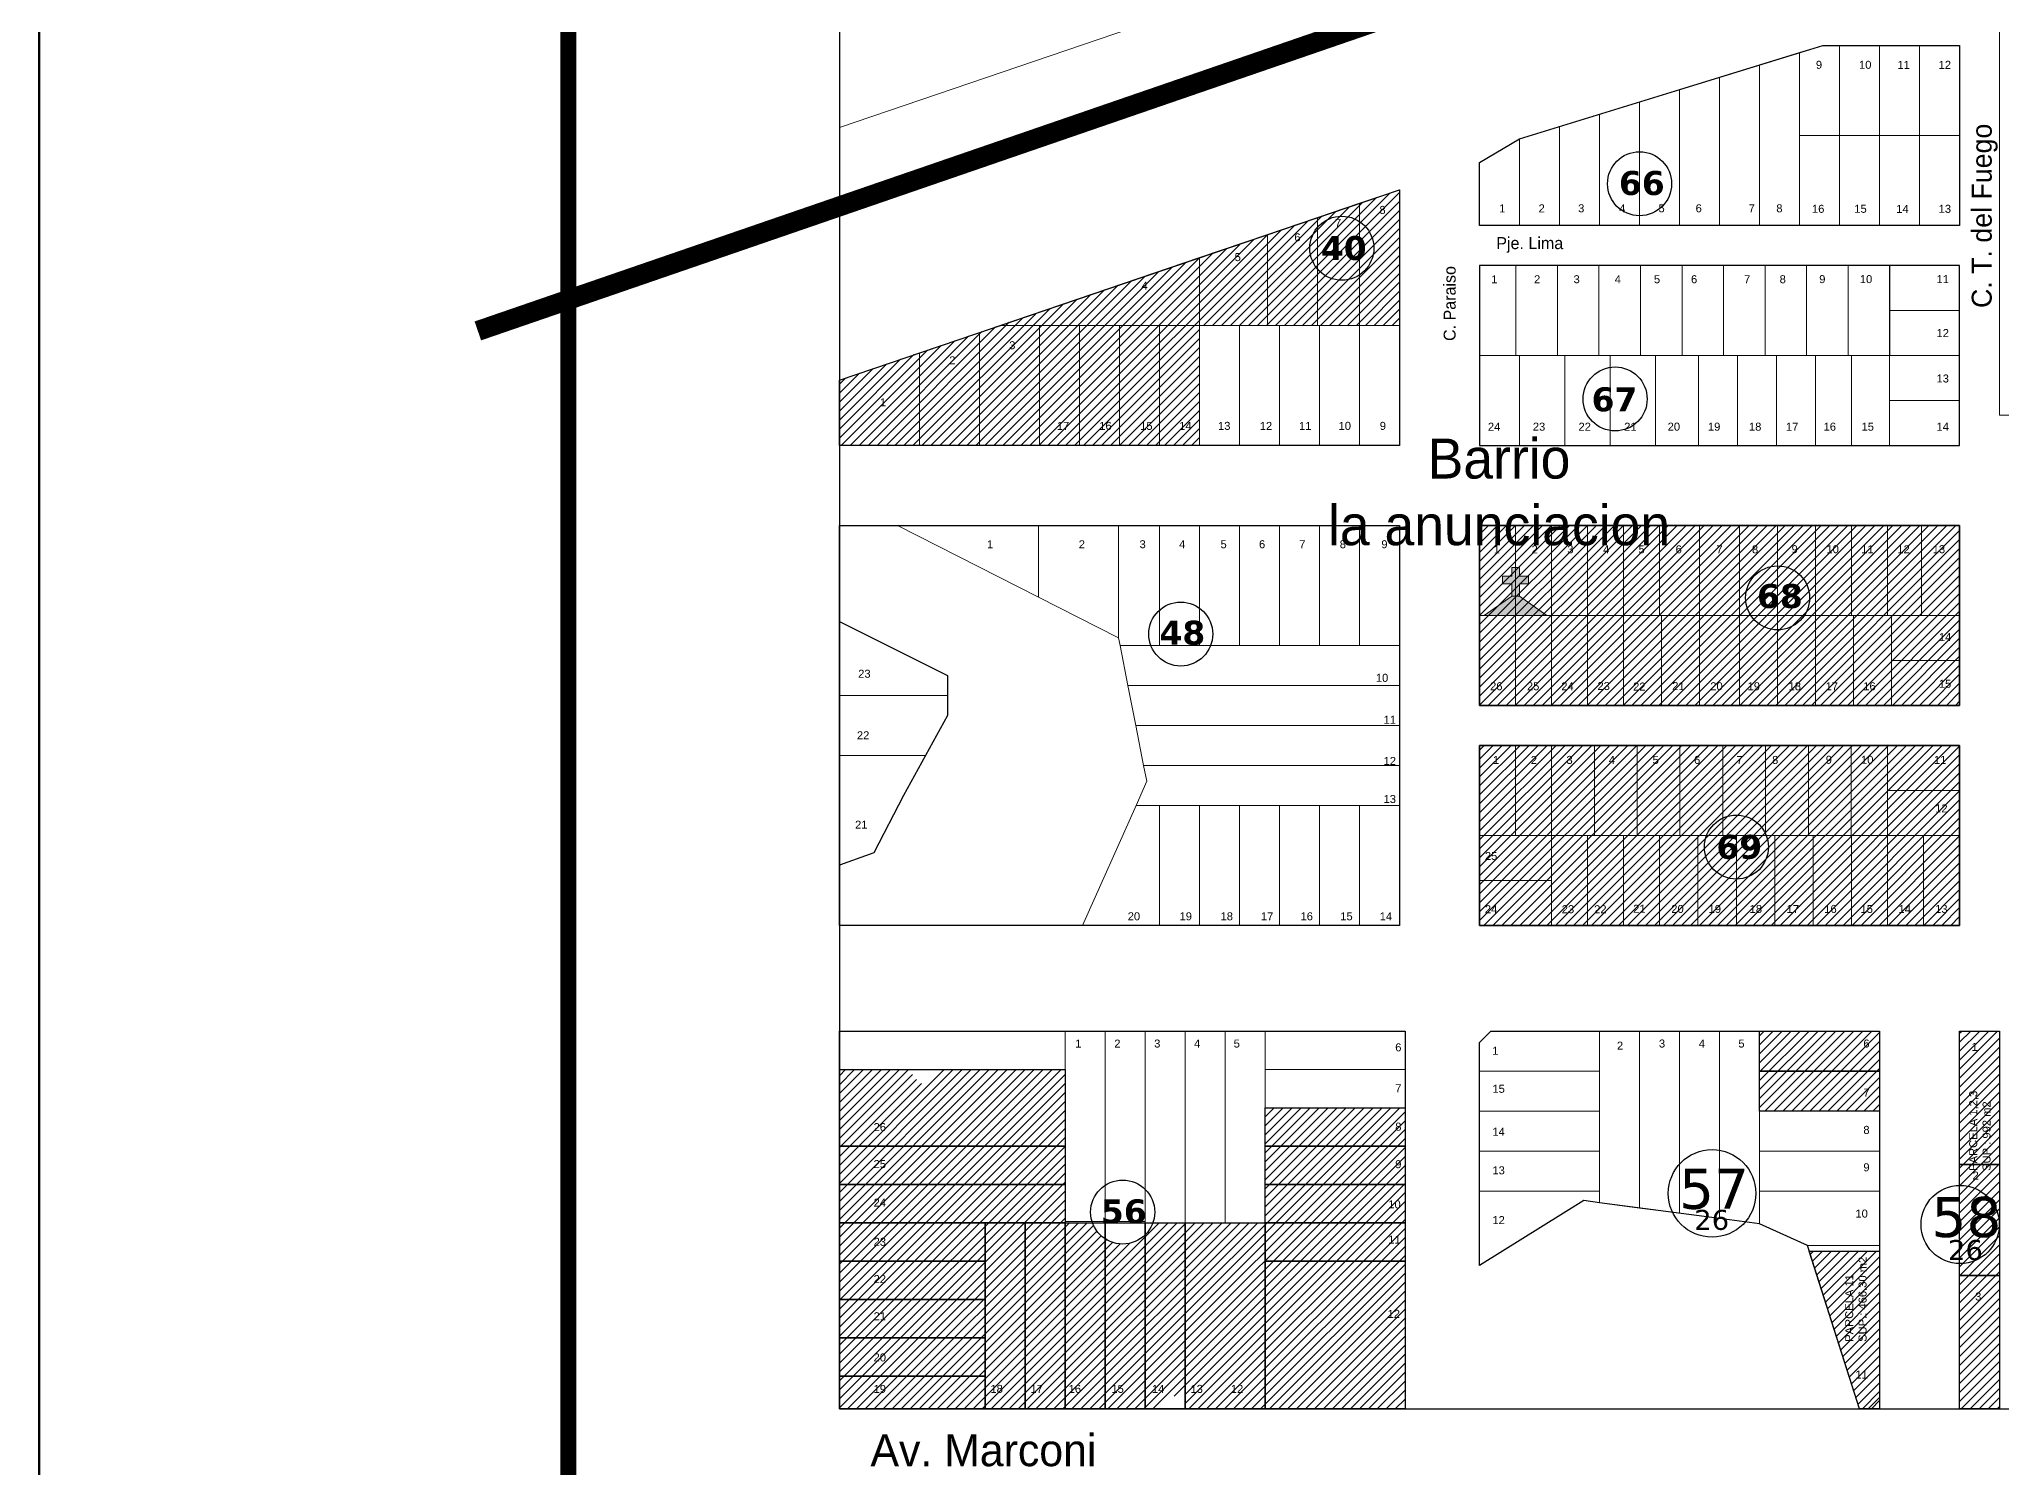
# Model space of a CAD drawing. Header units: millimetres. Extents: x 0 to 6558, y 60 to 10727.
# Drawn here: x 0 to 490.5, y 6400.4 to 6757.6 of the extents above; entities that cross this region are included whole.
import ezdxf

# ---------------------------------------------------------------- set-up
doc = ezdxf.new("R2010")
doc.units = ezdxf.units.MM
doc.linetypes.add('ACAD_ISO03W100', pattern=[30, 12, -18])
doc.linetypes.add('ACAD_ISO04W100', pattern=[30, 24, -3, 0, -3])
for name, color, linetype, lineweight in [('0 FERROCARRIL', 5, 'Continuous', 18), ('0 NOMBRE DE BARRIOS', 251, 'Continuous', 35), ('0 N° DE PARCELA', 255, 'Continuous', 25), ('0 SIG - PARCELAS', 252, 'Continuous', 18), ('EQUIPAMIENTOS', 10, 'Continuous', 18), ('RECUADRO', 7, 'Continuous', 18)]:
    doc.layers.add(name, color=color, linetype=linetype, lineweight=lineweight)
for name, color, linetype in [('0 LIMITES', 7, 'Continuous'), ('0 NOMBRE DE CALLES', 255, 'Continuous'), ('0 N° DE MANZANA', 255, 'Continuous'), ('0 SIG - CHACRAS', 253, 'Continuous'), ('0 SIG - MANZANAS', 253, 'Continuous'), ('TERRENO MUNICIPAL', 10, 'Continuous')]:
    doc.layers.add(name, color=color, linetype=linetype)
doc.styles.get("Standard").update_dxf_attribs({"font": 'arial.ttf'})
doc.styles.add('STYLE1', font='arial.ttf')
pattern_1 = [(45, (-322.4474, 5693.1154), (-1.122532, 1.122532), [])]

# ---------------------------------------------------------------- blocks, each defined once
blk = doc.blocks.new('IGLESIA')
at = {"linetype": 'Continuous'}
for points in [[(-4.8, 49.2), (-16.3, 49.2), (-16.3, 39.6), (-4.8, 39.6), (-4.8, 24), (4.8, 24), (4.8, 39.6), (16.3, 39.6), (16.3, 49.2), (4.8, 49.2), (4.8, 60), (-4.8, 60)], [(4.8, 24), (-4.8, 24), (-39, 0), (39, 0)]]:
    blk.add_hatch(color=256, dxfattribs=at).paths.add_polyline_path(points)
for p, q in [((-16.3, 49.2), (-16.3, 39.6)), ((-4.8, 49.2), (-16.3, 49.2)), ((-4.8, 60), (-4.8, 49.2)), ((-4.8, 60), (4.8, 60)), ((4.8, 60), (4.8, 49.2)), ((4.8, 49.2), (16.3, 49.2)), ((16.3, 49.2), (16.3, 39.6)), ((-4.8, 39.6), (-16.3, 39.6)), ((-4.8, 39.6), (-4.8, 24)), ((4.8, 39.6), (16.3, 39.6)), ((4.8, 39.6), (4.8, 24)), ((-4.8, 24), (-39, 0)), ((-39, 0), (39, 0)), ((-4.8, 24), (4.8, 24)), ((4.8, 24), (39, 0))]:
    blk.add_line(p, q, dxfattribs=at)

msp = doc.modelspace()

# ---------------------------------------------------------------- hatches: boundary and pattern name
at = {"layer": 'TERRENO MUNICIPAL'}
h = msp.add_hatch(dxfattribs=at)
h.set_pattern_fill('ANSI31', color=256, scale=0.5)
h.set_pattern_definition(pattern_1)
h.paths.add_polyline_path([(289.979, 6686.01), (339.979, 6686.01), (339.979, 6719.953), (199.979, 6672.37), (199.979, 6656.01), (289.979, 6656.01)])
h = msp.add_hatch(dxfattribs=at)
h.set_pattern_fill('ANSI31', color=256, scale=0.5)
h.set_pattern_definition(pattern_1)
h.paths.add_polyline_path([(359.979, 6636.01), (479.979, 6636.01), (479.979, 6591.01), (359.979, 6591.01)])
h.paths.add_polyline_path([(359.979, 6581.01), (479.979, 6581.01), (479.979, 6536.01), (359.979, 6536.01)])
h = msp.add_hatch(dxfattribs=at)
h.set_pattern_fill('ANSI31', color=256, scale=0.5)
h.set_pattern_definition(pattern_1)
h.paths.add_polyline_path([(429.979, 6499.536), (459.979, 6499.536), (459.979, 6489.536), (429.979, 6489.536)])
h.paths.add_polyline_path([(429.979, 6509.536), (459.979, 6509.536), (459.979, 6499.536), (429.979, 6499.536)])
h = msp.add_hatch(dxfattribs=at)
h.set_pattern_fill('ANSI31', color=256, scale=0.5)
h.set_pattern_definition(pattern_1)
h.paths.add_polyline_path([(479.979, 6509.536), (489.979, 6509.536), (489.979, 6476.206), (479.979, 6476.206)])
h.paths.add_polyline_path([(479.979, 6476.206), (489.979, 6476.206), (489.979, 6448.435), (479.979, 6448.435)])
h.paths.add_polyline_path([(479.979, 6448.435), (489.979, 6448.435), (489.979, 6415.105), (479.979, 6415.105)])
h = msp.add_hatch(dxfattribs=at)
h.set_pattern_fill('ANSI31', color=256, scale=0.5)
h.set_pattern_definition(pattern_1)
edge = h.paths.add_edge_path()
edge.add_line((256.393, 6499.951), (225.485, 6499.951))
edge.add_spline(control_points=[(225.485, 6499.951), (224.132, 6497.813), (221.01, 6494.663), (218.6, 6498.167), (217.357, 6499.951)], knot_values=[50.544564, 50.544564, 50.544564, 50.544564, 56.7804218, 62.4402728, 62.4402728, 62.4402728, 62.4402728], degree=3, periodic=0)
edge.add_line((217.357, 6499.951), (199.979, 6499.951))
edge.add_line((199.979, 6499.951), (199.979, 6480.782))
edge.add_line((199.979, 6480.782), (256.393, 6480.782))
edge.add_line((256.393, 6480.782), (256.393, 6499.951))
h.paths.add_polyline_path([(256.393, 6480.782), (199.979, 6480.782), (199.979, 6471.198), (256.393, 6471.198)])
h.paths.add_polyline_path([(256.393, 6471.198), (199.979, 6471.198), (199.979, 6461.613), (256.393, 6461.613)])
h.paths.add_polyline_path([(236.393, 6461.613), (199.979, 6461.613), (199.979, 6452.029), (236.393, 6452.029)])
h.paths.add_polyline_path([(236.393, 6452.029), (199.979, 6452.029), (199.979, 6442.444), (236.393, 6442.444)])
h.paths.add_polyline_path([(236.393, 6442.444), (199.979, 6442.444), (199.979, 6432.86), (236.393, 6432.86)])
h.paths.add_polyline_path([(236.393, 6432.86), (199.979, 6432.86), (199.979, 6423.275), (236.393, 6423.275)])
h.paths.add_polyline_path([(236.393, 6423.275), (199.979, 6423.275), (199.979, 6415.105), (236.393, 6415.105)])
h.paths.add_polyline_path([(246.393, 6461.613), (236.393, 6461.613), (236.393, 6452.029), (236.393, 6442.444), (236.393, 6432.86), (236.393, 6423.275), (236.393, 6415.105), (246.393, 6415.105)])
h.paths.add_polyline_path([(256.393, 6461.613), (246.393, 6461.613), (246.393, 6415.105), (256.393, 6415.105)])
h.paths.add_polyline_path([(266.393, 6457.631, -0.1625376), (263.259, 6461.613), (256.393, 6461.613), (256.393, 6415.105), (266.393, 6415.105)])
h.paths.add_polyline_path([(276.393, 6458.607, -0.3531399), (266.393, 6457.631), (266.393, 6415.105), (276.393, 6415.105)])
h.paths.add_polyline_path([(286.393, 6461.613), (278.318, 6461.613, -0.1129784), (276.393, 6458.607), (276.393, 6415.105), (278.98, 6415.105), (286.393, 6420.047)])
h.paths.add_polyline_path([(296.393, 6461.613), (286.393, 6461.613), (286.393, 6420.047), (288.882, 6421.706), (296.393, 6425.139)])
h.paths.add_polyline_path([(306.393, 6461.613), (296.393, 6461.613), (296.393, 6425.139), (306.393, 6429.71)])
h.paths.add_polyline_path([(306.393, 6429.71), (296.393, 6425.139), (296.393, 6415.105), (306.393, 6415.105)])
h.paths.add_polyline_path([(296.393, 6425.139), (288.882, 6421.706), (286.393, 6420.047), (286.393, 6415.105), (296.393, 6415.105)])
h.paths.add_polyline_path([(341.393, 6442.18), (315.84, 6434.029), (306.393, 6429.71), (306.393, 6415.105), (341.393, 6415.105)])
h.paths.add_polyline_path([(341.393, 6442.18), (341.393, 6452.029), (306.393, 6452.029), (306.393, 6429.71), (315.84, 6434.029)])
h.paths.add_polyline_path([(341.393, 6461.613), (306.393, 6461.613), (306.393, 6452.029), (341.393, 6452.029)])
h.paths.add_polyline_path([(341.393, 6471.198), (306.393, 6471.198), (306.393, 6461.613), (341.393, 6461.613)])
h.paths.add_polyline_path([(341.393, 6480.782), (306.393, 6480.782), (306.393, 6471.198), (341.393, 6471.198)])
h.paths.add_polyline_path([(341.393, 6490.367), (306.393, 6490.367), (306.393, 6480.782), (341.393, 6480.782)])
h.paths.add_polyline_path([(208.071, 6483.081), (212.179, 6483.081), (212.179, 6487.202), (208.071, 6487.202)], flags=24)
h.paths.add_polyline_path([(208.071, 6473.842), (212.179, 6473.842), (212.179, 6477.964), (208.071, 6477.964)], flags=24)
h.paths.add_polyline_path([(208.071, 6464.192), (212.179, 6464.192), (212.179, 6468.313), (208.071, 6468.313)], flags=24)
h.paths.add_polyline_path([(208.071, 6454.406), (212.179, 6454.406), (212.179, 6458.528), (208.071, 6458.528)], flags=24)
h.paths.add_polyline_path([(208.071, 6445.087), (212.179, 6445.087), (212.179, 6449.208), (208.071, 6449.208)], flags=24)
h.paths.add_polyline_path([(208.071, 6435.785), (212.179, 6435.785), (212.179, 6439.906), (208.071, 6439.906)], flags=24)
h.paths.add_polyline_path([(208.071, 6425.487), (212.179, 6425.487), (212.179, 6429.608), (208.071, 6429.608)], flags=24)
h.paths.add_polyline_path([(207.849, 6417.625), (211.957, 6417.625), (211.957, 6421.747), (207.849, 6421.747)], flags=24)
h.paths.add_polyline_path([(237.048, 6417.625), (241.156, 6417.625), (241.156, 6421.747), (237.048, 6421.747)], flags=24)
h.paths.add_polyline_path([(247.043, 6417.608), (251.15, 6417.608), (251.15, 6421.73), (247.043, 6421.73)], flags=24)
h.paths.add_polyline_path([(256.599, 6417.625), (260.707, 6417.625), (260.707, 6421.747), (256.599, 6421.747)], flags=24)
h.paths.add_polyline_path([(267.296, 6417.625), (271.403, 6417.625), (271.403, 6421.747), (267.296, 6421.747)], flags=24)
h.paths.add_polyline_path([(277.414, 6417.608), (281.522, 6417.608), (281.522, 6421.73), (277.414, 6421.73)], flags=24)
h.paths.add_polyline_path([(297.141, 6417.608), (301.249, 6417.608), (301.249, 6421.73), (297.141, 6421.73)], flags=24)
h.paths.add_polyline_path([(287.058, 6417.626), (291.166, 6417.626), (291.166, 6421.748), (287.058, 6421.748)], flags=24)
h.paths.add_polyline_path([(336.316, 6436.389), (340.424, 6436.389), (340.424, 6440.51), (336.316, 6440.51)], flags=24)
h.paths.add_polyline_path([(336.487, 6454.969), (340.594, 6454.969), (340.594, 6459.09), (336.487, 6459.09)], flags=24)
h.paths.add_polyline_path([(336.487, 6463.764), (340.594, 6463.764), (340.594, 6467.885), (336.487, 6467.885)], flags=24)
h.paths.add_polyline_path([(338.417, 6473.81), (340.971, 6473.81), (340.971, 6477.931), (338.417, 6477.931)], flags=24)
h.paths.add_polyline_path([(338.42, 6483.189), (340.974, 6483.189), (340.974, 6487.311), (338.42, 6487.311)], flags=24)
h = msp.add_hatch(dxfattribs=at)
h.set_pattern_fill('ANSI31', color=256, scale=0.5)
h.set_pattern_definition(pattern_1)
h.paths.add_polyline_path([(442.38, 6454.536), (459.979, 6454.536), (459.979, 6415.105), (454.989, 6415.105)])

# ---------------------------------------------------------------- linework, layer by layer
at = {"layer": '0 FERROCARRIL', "color": 253, "linetype": 'ACAD_ISO04W100', "const_width": 5}
msp.add_lwpolyline([(109.624, 6684.639), (525.882, 6828.094), (942.14, 6971.549), (1174.005, 7049.313), (1449.871, 7141.835), (1869.827, 7294.051), (2014.038, 7345.499, -0.0608028), (2199.979, 7371.655), (2736.887, 7371.655, 0.0947228), (2818.9, 7395.432), (2901.999, 7425.105), (3179.979, 7514.739), (3199.979, 7521.095), (4019.364, 7784.447, -0.1059511), (4109.937, 7793.522), (4204, 7793.522)], format="xyb", dxfattribs=at)
at = {"layer": '0 LIMITES', "color": 3, "linetype": 'ACAD_ISO03W100'}
msp.add_lwpolyline([(132.405, 4726.868, 4, 4, 0), (131.877, 10456.029, 4, 4, 0)], format="xyseb", dxfattribs=at)
at = {"layer": '0 N° DE MANZANA'}
for centre, radius in [((399.979, 6721.437), 8), ((325.566, 6705.323), 8), ((393.874, 6667.627), 8), ((434.479, 6617.899), 8), ((285.303, 6608.85), 8), ((424.179, 6555.586), 8), ((418.101, 6468.99), 10.951), ((270.788, 6464.316), 8), ((480.104, 6461.204), 9.774)]:
    msp.add_circle(centre, radius, dxfattribs=at)
at = {"layer": '0 SIG - CHACRAS'}
msp.add_lwpolyline([(199.979, 6415.105), (1179.979, 6415.105), (1179.979, 7395.105), (199.979, 7395.105)], close=True, dxfattribs=at)
at = {"layer": '0 SIG - MANZANAS'}
for points in [[(369.979, 6732.66), (445.769, 6756.01), (479.979, 6756.01), (479.979, 6711.01), (359.979, 6711.01), (359.979, 6726.75), (369.979, 6732.66)], [(199.979, 6656.01), (199.979, 6672.37), (339.979, 6719.953), (339.979, 6656.01), (199.979, 6656.01)], [(199.979, 6612.01), (226.979, 6598.51), (226.979, 6588.51), (221.479, 6578.51), (215.98, 6568.513), (208.609, 6554.109), (199.979, 6551.07), (199.979, 6612.01)], [(362.809, 6509.536), (459.979, 6509.536), (459.979, 6417.935), (457.149, 6415.105), (454.989, 6415.105), (441.929, 6455.946), (429.979, 6461.356), (419.979, 6462.683), (389.979, 6466.663), (386.059, 6467.183), (359.98, 6450.946), (359.979, 6506.706), (362.809, 6509.536)]]:
    msp.add_lwpolyline(points, dxfattribs=at)
for points in [[(479.979, 6701.01), (359.979, 6701.01), (359.979, 6656.01), (479.979, 6656.01)], [(199.979, 6636.01), (339.979, 6636.01), (339.979, 6536.01), (199.979, 6536.01)], [(479.979, 6636.01), (359.979, 6636.01), (359.979, 6591.01), (479.979, 6591.01)], [(479.979, 6581.01), (359.979, 6581.01), (359.979, 6536.01), (479.979, 6536.01)], [(199.979, 6509.536), (341.393, 6509.536), (341.393, 6415.105), (199.979, 6415.105)], [(479.979, 6509.536), (489.979, 6509.536), (489.979, 6415.105), (479.979, 6415.105)]]:
    msp.add_lwpolyline(points, close=True, dxfattribs=at)
at = {"layer": '0 SIG - PARCELAS'}
for points in [[(416.624, 6852.664), (333.957, 6781.21), (199.979, 6735.513)], [(199.979, 6612.01), (226.979, 6598.51), (226.979, 6593.51), (199.979, 6593.51), (199.979, 6612.01)], [(199.979, 6593.51), (226.979, 6593.51), (226.979, 6588.51), (221.479, 6578.51), (199.979, 6578.51), (199.979, 6593.51)], [(199.979, 6578.51), (221.479, 6578.51), (215.98, 6568.513), (208.609, 6554.109), (199.979, 6551.07), (199.979, 6578.51)], [(389.979, 6509.536), (399.979, 6509.536), (399.979, 6465.336), (389.979, 6466.663), (389.979, 6509.536)], [(399.979, 6509.536), (409.979, 6509.536), (409.979, 6464.009), (399.979, 6465.336), (399.979, 6509.536)], [(409.979, 6509.536), (419.979, 6509.536), (419.979, 6462.683), (409.979, 6464.009), (409.979, 6509.536)], [(419.979, 6509.536), (429.979, 6509.536), (429.979, 6461.356), (419.979, 6462.683), (419.979, 6509.536)], [(359.979, 6469.536), (359.98, 6450.946), (386.059, 6467.183), (389.979, 6466.663), (389.979, 6469.536)], [(429.979, 6469.536), (429.979, 6461.356), (441.929, 6455.946), (459.979, 6455.946), (459.979, 6469.536)], [(441.929, 6455.946), (454.989, 6415.105), (457.149, 6415.105), (459.979, 6417.935), (459.979, 6455.946)]]:
    msp.add_lwpolyline(points, dxfattribs=at)
for points in [[(489.979, 6770.942), (489.979, 6663.582), (698.729, 6663.582), (698.729, 6841.892)], [(439.979, 6754.22), (439.979, 6733.51), (449.979, 6733.51), (449.979, 6756.01), (445.769, 6756.01)], [(449.979, 6733.51), (459.979, 6733.51), (459.979, 6756.01), (449.979, 6756.01)], [(459.979, 6733.51), (469.979, 6733.51), (469.979, 6756.01), (459.979, 6756.01)], [(469.979, 6733.51), (479.979, 6733.51), (479.979, 6756.01), (469.979, 6756.01)], [(419.979, 6748.06), (419.979, 6711.01), (429.979, 6711.01), (429.979, 6751.14)], [(429.979, 6751.14), (429.979, 6711.01), (439.979, 6711.01), (439.979, 6754.22)], [(399.979, 6741.9), (399.979, 6711.01), (409.979, 6711.01), (409.979, 6744.98)], [(409.979, 6744.98), (409.979, 6711.01), (419.979, 6711.01), (419.979, 6748.06)], [(389.979, 6738.82), (389.979, 6711.01), (399.979, 6711.01), (399.979, 6741.9)], [(369.979, 6732.66), (369.979, 6711.01), (379.979, 6711.01), (379.979, 6735.74)], [(379.979, 6735.74), (379.979, 6711.01), (389.979, 6711.01), (389.979, 6738.82)], [(359.979, 6726.75), (359.979, 6711.01), (369.979, 6711.01), (369.979, 6732.66)], [(439.979, 6711.01), (449.979, 6711.01), (449.979, 6733.51), (439.979, 6733.51)], [(449.979, 6711.01), (459.979, 6711.01), (459.979, 6733.51), (449.979, 6733.51)], [(459.979, 6711.01), (469.979, 6711.01), (469.979, 6733.51), (459.979, 6733.51)], [(469.979, 6711.01), (479.979, 6711.01), (479.979, 6733.51), (469.979, 6733.51)], [(339.979, 6719.953), (329.979, 6716.554), (329.979, 6686.01), (339.979, 6686.01)], [(329.979, 6716.554), (319.479, 6712.985), (319.479, 6686.01), (329.979, 6686.01)], [(319.479, 6712.985), (306.979, 6708.737), (306.979, 6686.01), (319.479, 6686.01)], [(306.979, 6708.737), (289.979, 6702.959), (289.979, 6686.01), (306.979, 6686.01)], [(289.979, 6702.959), (240.113, 6686.01), (289.979, 6686.01)], [(359.979, 6678.51), (369.079, 6678.51), (369.079, 6701.01), (359.979, 6701.01)], [(369.079, 6678.51), (379.459, 6678.51), (379.459, 6701.01), (369.079, 6701.01)], [(379.459, 6678.51), (389.839, 6678.51), (389.839, 6701.01), (379.459, 6701.01)], [(389.839, 6678.51), (400.219, 6678.51), (400.219, 6701.01), (389.839, 6701.01)], [(400.219, 6678.51), (410.599, 6678.51), (410.599, 6701.01), (400.219, 6701.01)], [(410.599, 6678.51), (420.979, 6678.51), (420.979, 6701.01), (410.599, 6701.01)], [(420.979, 6678.51), (431.359, 6678.51), (431.359, 6701.01), (420.979, 6701.01)], [(431.359, 6678.51), (441.739, 6678.51), (441.739, 6701.01), (431.359, 6701.01)], [(441.739, 6678.51), (452.119, 6678.51), (452.119, 6701.01), (441.739, 6701.01)], [(452.119, 6678.51), (462.499, 6678.51), (462.499, 6701.01), (452.119, 6701.01)], [(462.479, 6701.01), (479.979, 6701.01), (479.979, 6689.76), (462.479, 6689.76)], [(249.979, 6686.01), (240.113, 6686.01), (234.979, 6684.265), (234.979, 6656.01), (249.979, 6656.01)], [(259.979, 6686.01), (249.979, 6686.01), (249.979, 6656.01), (259.979, 6656.01)], [(269.979, 6686.01), (259.979, 6686.01), (259.979, 6656.01), (269.979, 6656.01)], [(279.979, 6686.01), (269.979, 6686.01), (269.979, 6656.01), (279.979, 6656.01)], [(289.979, 6686.01), (279.979, 6686.01), (279.979, 6656.01), (289.979, 6656.01)], [(299.979, 6686.01), (289.979, 6686.01), (289.979, 6656.01), (299.979, 6656.01)], [(309.979, 6686.01), (299.979, 6686.01), (299.979, 6656.01), (309.979, 6656.01)], [(319.979, 6686.01), (309.979, 6686.01), (309.979, 6656.01), (319.979, 6656.01)], [(329.979, 6686.01), (319.979, 6686.01), (319.979, 6656.01), (329.979, 6656.01)], [(339.979, 6686.01), (329.979, 6686.01), (329.979, 6656.01), (339.979, 6656.01)], [(479.979, 6689.76), (462.479, 6689.76), (462.479, 6678.51), (479.979, 6678.51)], [(234.979, 6684.265), (219.979, 6679.167), (219.979, 6656.01), (234.979, 6656.01)], [(219.979, 6679.167), (199.979, 6672.37), (199.979, 6656.01), (219.979, 6656.01)], [(359.979, 6656.01), (369.979, 6656.01), (369.979, 6678.51), (359.979, 6678.51)], [(369.979, 6656.01), (381.319, 6656.01), (381.319, 6678.51), (369.979, 6678.51)], [(381.319, 6656.01), (392.659, 6656.01), (392.659, 6678.51), (381.319, 6678.51)], [(392.659, 6656.01), (403.999, 6656.01), (403.999, 6678.51), (392.659, 6678.51)], [(403.999, 6656.01), (414.729, 6656.01), (414.729, 6678.51), (403.999, 6678.51)], [(414.729, 6656.01), (424.479, 6656.01), (424.479, 6678.51), (414.729, 6678.51)], [(424.479, 6656.01), (434.229, 6656.01), (434.229, 6678.51), (424.479, 6678.51)], [(434.229, 6656.01), (443.979, 6656.01), (443.979, 6678.51), (434.229, 6678.51)], [(443.979, 6656.01), (452.979, 6656.01), (452.979, 6678.51), (443.979, 6678.51)], [(452.979, 6656.01), (462.479, 6656.01), (462.479, 6678.51), (452.979, 6678.51)], [(479.979, 6667.26), (462.479, 6667.26), (462.479, 6678.51), (479.979, 6678.51)], [(462.479, 6656.01), (479.979, 6656.01), (479.979, 6667.26), (462.479, 6667.26)], [(214.549, 6636.01), (249.749, 6636.01), (249.749, 6618.1)], [(249.749, 6618.1), (249.749, 6636.01), (269.749, 6636.01), (269.749, 6607.93)], [(269.749, 6607.93), (269.752, 6607.929), (270.129, 6606.01), (279.979, 6606.01), (279.979, 6636.01), (269.749, 6636.01)], [(279.979, 6606.01), (289.979, 6606.01), (289.979, 6636.01), (279.979, 6636.01)], [(289.979, 6606.01), (299.979, 6606.01), (299.979, 6636.01), (289.979, 6636.01)], [(299.979, 6606.01), (309.979, 6606.01), (309.979, 6636.01), (299.979, 6636.01)], [(309.979, 6606.01), (319.979, 6606.01), (319.979, 6636.01), (309.979, 6636.01)], [(319.979, 6606.01), (329.979, 6606.01), (329.979, 6636.01), (319.979, 6636.01)], [(329.979, 6606.01), (339.979, 6606.01), (339.979, 6636.01), (329.979, 6636.01)], [(359.979, 6613.51), (368.979, 6613.51), (368.979, 6636.01), (359.979, 6636.01)], [(368.979, 6613.51), (377.979, 6613.51), (377.979, 6636.01), (368.979, 6636.01)], [(377.979, 6613.51), (386.979, 6613.51), (386.979, 6636.01), (377.979, 6636.01)], [(386.979, 6613.51), (395.979, 6613.51), (395.979, 6636.01), (386.979, 6636.01)], [(395.979, 6613.51), (404.979, 6613.51), (404.979, 6636.01), (395.979, 6636.01)], [(404.979, 6613.51), (414.979, 6613.51), (414.979, 6636.01), (404.979, 6636.01)], [(414.979, 6613.51), (424.979, 6613.51), (424.979, 6636.01), (414.979, 6636.01)], [(424.979, 6613.51), (434.479, 6613.51), (434.479, 6636.01), (424.979, 6636.01)], [(434.479, 6613.51), (443.979, 6613.51), (443.979, 6636.01), (434.479, 6636.01)], [(443.979, 6613.51), (452.979, 6613.51), (452.979, 6636.01), (443.979, 6636.01)], [(452.979, 6613.51), (461.979, 6613.51), (461.979, 6636.01), (452.979, 6636.01)], [(461.979, 6613.51), (470.479, 6613.51), (470.479, 6636.01), (461.979, 6636.01)], [(470.479, 6613.51), (479.979, 6613.51), (479.979, 6636.01), (470.479, 6636.01)], [(359.979, 6591.01), (368.979, 6591.01), (368.979, 6613.51), (359.979, 6613.51)], [(368.979, 6591.01), (377.979, 6591.01), (377.979, 6613.51), (368.979, 6613.51)], [(377.979, 6591.01), (386.979, 6591.01), (386.979, 6613.51), (377.979, 6613.51)], [(386.979, 6591.01), (395.979, 6591.01), (395.979, 6613.51), (386.979, 6613.51)], [(395.979, 6591.01), (405.479, 6591.01), (405.479, 6613.51), (395.979, 6613.51)], [(405.479, 6591.01), (414.979, 6591.01), (414.979, 6613.51), (405.479, 6613.51)], [(414.979, 6591.01), (424.979, 6591.01), (424.979, 6613.51), (414.979, 6613.51)], [(424.979, 6591.01), (434.479, 6591.01), (434.479, 6613.51), (424.979, 6613.51)], [(434.479, 6591.01), (443.979, 6591.01), (443.979, 6613.51), (434.479, 6613.51)], [(443.979, 6591.01), (453.479, 6591.01), (453.479, 6613.51), (443.979, 6613.51)], [(453.479, 6591.01), (462.979, 6591.01), (462.979, 6613.51), (453.479, 6613.51)], [(479.979, 6602.26), (462.979, 6602.26), (462.979, 6613.51), (479.979, 6613.51)], [(339.979, 6596.01), (339.979, 6606.01), (270.129, 6606.01), (272.096, 6596.01)], [(479.979, 6591.01), (462.979, 6591.01), (462.979, 6602.26), (479.979, 6602.26)], [(339.979, 6586.01), (339.979, 6596.01), (272.096, 6596.01), (274.062, 6586.01)], [(339.979, 6576.01), (339.979, 6586.01), (274.062, 6586.01), (276.029, 6576.01)], [(359.979, 6581.01), (368.979, 6581.01), (368.979, 6558.51), (359.979, 6558.51)], [(377.979, 6558.51), (368.979, 6558.51), (368.979, 6581.01), (377.979, 6581.01)], [(377.979, 6558.51), (388.679, 6558.51), (388.679, 6581.01), (377.979, 6581.01)], [(388.679, 6558.51), (399.379, 6558.51), (399.379, 6581.01), (388.679, 6581.01)], [(399.379, 6558.51), (410.079, 6558.51), (410.079, 6581.01), (399.379, 6581.01)], [(410.079, 6558.51), (420.779, 6558.51), (420.779, 6581.01), (410.079, 6581.01)], [(420.779, 6558.51), (431.479, 6558.51), (431.479, 6581.01), (420.779, 6581.01)], [(431.479, 6558.51), (442.179, 6558.51), (442.179, 6581.01), (431.479, 6581.01)], [(442.179, 6558.51), (452.879, 6558.51), (452.879, 6581.01), (442.179, 6581.01)], [(461.979, 6558.51), (452.879, 6558.51), (452.879, 6581.01), (461.979, 6581.01)], [(461.979, 6569.76), (479.979, 6569.76), (479.979, 6581.01), (461.979, 6581.01)], [(276.029, 6576.01), (276.813, 6572.021), (274.139, 6566.01), (339.979, 6566.01), (339.979, 6576.01)], [(461.979, 6558.51), (479.979, 6558.51), (479.979, 6569.76), (461.979, 6569.76)], [(279.979, 6566.01), (274.139, 6566.01), (260.789, 6536.01), (279.979, 6536.01)], [(279.979, 6536.01), (289.979, 6536.01), (289.979, 6566.01), (279.979, 6566.01)], [(289.979, 6536.01), (299.979, 6536.01), (299.979, 6566.01), (289.979, 6566.01)], [(299.979, 6536.01), (309.979, 6536.01), (309.979, 6566.01), (299.979, 6566.01)], [(309.979, 6536.01), (319.979, 6536.01), (319.979, 6566.01), (309.979, 6566.01)], [(319.979, 6536.01), (329.979, 6536.01), (329.979, 6566.01), (319.979, 6566.01)], [(329.979, 6536.01), (339.979, 6536.01), (339.979, 6566.01), (329.979, 6566.01)], [(359.979, 6547.26), (377.979, 6547.26), (377.979, 6558.51), (359.979, 6558.51)], [(377.979, 6536.01), (386.979, 6536.01), (386.979, 6558.51), (377.979, 6558.51)], [(386.979, 6536.01), (395.979, 6536.01), (395.979, 6558.51), (386.979, 6558.51)], [(395.979, 6536.01), (404.979, 6536.01), (404.979, 6558.51), (395.979, 6558.51)], [(404.979, 6536.01), (414.579, 6536.01), (414.579, 6558.51), (404.979, 6558.51)], [(414.579, 6536.01), (424.179, 6536.01), (424.179, 6558.51), (414.579, 6558.51)], [(424.179, 6536.01), (433.779, 6536.01), (433.779, 6558.51), (424.179, 6558.51)], [(433.779, 6536.01), (443.379, 6536.01), (443.379, 6558.51), (433.779, 6558.51)], [(443.379, 6536.01), (452.979, 6536.01), (452.979, 6558.51), (443.379, 6558.51)], [(452.979, 6536.01), (461.979, 6536.01), (461.979, 6558.51), (452.979, 6558.51)], [(461.979, 6536.01), (470.979, 6536.01), (470.979, 6558.51), (461.979, 6558.51)], [(470.979, 6536.01), (479.979, 6536.01), (479.979, 6558.51), (470.979, 6558.51)], [(359.979, 6536.01), (377.979, 6536.01), (377.979, 6547.26), (359.979, 6547.26)], [(256.393, 6480.782), (199.979, 6480.782), (199.979, 6509.536), (256.393, 6509.536)], [(266.393, 6461.967), (256.393, 6461.967), (256.393, 6509.536), (266.393, 6509.536)], [(266.393, 6509.536), (276.393, 6509.536), (276.393, 6461.967), (266.393, 6461.967)], [(276.393, 6509.536), (286.393, 6509.536), (286.393, 6461.613), (276.393, 6461.613)], [(296.393, 6461.613), (286.393, 6461.613), (286.393, 6509.536), (296.393, 6509.536)], [(306.393, 6461.613), (296.393, 6461.613), (296.393, 6509.536), (306.393, 6509.536)], [(306.393, 6509.536), (341.393, 6509.536), (341.393, 6499.951), (306.393, 6499.951)], [(362.809, 6509.536), (359.979, 6506.706), (359.979, 6499.536), (389.979, 6499.536), (389.979, 6509.536)], [(429.979, 6509.536), (459.979, 6509.536), (459.979, 6499.536), (429.979, 6499.536)], [(479.979, 6509.536), (489.979, 6509.536), (489.979, 6476.206), (479.979, 6476.206)], [(341.393, 6499.951), (306.393, 6499.951), (306.393, 6490.367), (341.393, 6490.367)], [(359.979, 6499.536), (389.979, 6499.536), (389.979, 6489.536), (359.979, 6489.536)], [(429.979, 6499.536), (459.979, 6499.536), (459.979, 6489.536), (429.979, 6489.536)], [(306.393, 6490.367), (341.393, 6490.367), (341.393, 6480.782), (306.393, 6480.782)], [(359.979, 6489.536), (389.979, 6489.536), (389.979, 6479.536), (359.979, 6479.536)], [(429.979, 6489.536), (459.979, 6489.536), (459.979, 6479.536), (429.979, 6479.536)], [(199.979, 6480.782), (256.393, 6480.782), (256.393, 6471.198), (199.979, 6471.198)], [(341.393, 6480.782), (306.393, 6480.782), (306.393, 6471.198), (341.393, 6471.198)], [(359.979, 6479.536), (389.979, 6479.536), (389.979, 6469.536), (359.979, 6469.536)], [(429.979, 6479.536), (459.979, 6479.536), (459.979, 6469.536), (429.979, 6469.536)], [(479.979, 6476.206), (489.979, 6476.206), (489.979, 6448.435), (479.979, 6448.435)], [(256.393, 6461.613), (199.979, 6461.613), (199.979, 6471.198), (256.393, 6471.198)], [(306.393, 6471.198), (341.393, 6471.198), (341.393, 6461.613), (306.393, 6461.613)], [(236.393, 6461.613), (199.979, 6461.613), (199.979, 6452.029), (236.393, 6452.029)], [(236.393, 6461.613), (246.393, 6461.613), (246.393, 6415.105), (236.393, 6415.105)], [(246.393, 6415.105), (256.393, 6415.105), (256.393, 6461.613), (246.393, 6461.613)], [(256.393, 6461.613), (266.393, 6461.613), (266.393, 6415.105), (256.393, 6415.105)], [(266.393, 6415.105), (276.393, 6415.105), (276.393, 6461.613), (266.393, 6461.613)], [(276.393, 6461.613), (286.393, 6461.613), (286.393, 6415.105), (276.393, 6415.105)], [(286.393, 6461.613), (306.393, 6461.613), (306.393, 6415.105), (286.393, 6415.105)], [(306.393, 6461.613), (341.393, 6461.613), (341.393, 6452.029), (306.393, 6452.029)], [(236.393, 6452.029), (199.979, 6452.029), (199.979, 6442.444), (236.393, 6442.444)], [(341.393, 6415.105), (306.393, 6415.105), (306.393, 6452.029), (341.393, 6452.029)], [(479.979, 6448.435), (489.979, 6448.435), (489.979, 6415.105), (479.979, 6415.105)], [(236.393, 6432.86), (199.979, 6432.86), (199.979, 6442.444), (236.393, 6442.444)], [(236.393, 6432.86), (199.979, 6432.86), (199.979, 6423.275), (236.393, 6423.275)], [(199.979, 6415.105), (236.393, 6415.105), (236.393, 6423.275), (199.979, 6423.275)]]:
    msp.add_lwpolyline(points, close=True, dxfattribs=at)
at = {"layer": 'RECUADRO', "color": 7, "lineweight": 60}
msp.add_lwpolyline([(0, 308.868), (4204, 308.868), (4204, 10726.868), (0, 10726.868)], close=True, dxfattribs=at)
at = {"layer": 'TERRENO MUNICIPAL'}
for points in [[(359.979, 6636.01), (479.979, 6636.01), (479.979, 6591.01), (359.979, 6591.01)], [(359.979, 6581.01), (479.979, 6581.01), (479.979, 6536.01), (359.979, 6536.01)], [(429.979, 6509.536), (459.979, 6509.536), (459.979, 6499.536), (429.979, 6499.536)], [(479.979, 6509.536), (489.979, 6509.536), (489.979, 6476.206), (479.979, 6476.206)], [(199.979, 6499.951), (256.393, 6499.951), (256.393, 6480.782), (199.979, 6480.782)], [(429.979, 6499.536), (459.979, 6499.536), (459.979, 6489.536), (429.979, 6489.536)], [(306.393, 6490.367), (341.393, 6490.367), (341.393, 6480.782), (306.393, 6480.782)], [(199.979, 6480.782), (256.393, 6480.782), (256.393, 6471.198), (199.979, 6471.198)], [(306.393, 6480.782), (341.393, 6480.782), (341.393, 6471.198), (306.393, 6471.198)], [(479.979, 6476.206), (489.979, 6476.206), (489.979, 6448.435), (479.979, 6448.435)], [(199.979, 6471.198), (256.393, 6471.198), (256.393, 6461.613), (199.979, 6461.613)], [(306.393, 6471.198), (341.393, 6471.198), (341.393, 6461.613), (306.393, 6461.613)], [(199.979, 6461.613), (236.393, 6461.613), (236.393, 6452.029), (199.979, 6452.029)], [(236.393, 6461.613), (246.393, 6461.613), (246.393, 6415.105), (236.393, 6415.105)], [(246.393, 6461.613), (256.393, 6461.613), (256.393, 6415.105), (246.393, 6415.105)], [(256.393, 6461.613), (266.393, 6461.613), (266.393, 6415.105), (256.393, 6415.105)], [(266.393, 6461.613), (276.393, 6461.613), (276.393, 6415.105), (266.393, 6415.105)], [(276.393, 6461.613), (286.393, 6461.613), (286.393, 6415.105), (276.393, 6415.105)], [(286.393, 6461.613), (306.393, 6461.613), (306.393, 6415.105), (286.393, 6415.105)], [(306.393, 6461.613), (341.393, 6461.613), (341.393, 6452.029), (306.393, 6452.029)], [(199.979, 6452.029), (236.393, 6452.029), (236.393, 6442.444), (199.979, 6442.444)], [(306.393, 6452.029), (341.393, 6452.029), (341.393, 6415.105), (306.393, 6415.105)], [(479.979, 6448.435), (489.979, 6448.435), (489.979, 6415.105), (479.979, 6415.105)], [(199.979, 6442.444), (236.393, 6442.444), (236.393, 6432.86), (199.979, 6432.86)], [(199.979, 6432.86), (236.393, 6432.86), (236.393, 6423.275), (199.979, 6423.275)], [(199.979, 6423.275), (236.393, 6423.275), (236.393, 6415.105), (199.979, 6415.105)]]:
    msp.add_lwpolyline(points, close=True, dxfattribs=at)
msp.add_lwpolyline([(442.38, 6454.536), (459.979, 6454.536), (459.979, 6415.105), (454.989, 6415.105), (442.38, 6454.536)], dxfattribs=at)

# ---------------------------------------------------------------- block references
at = {"layer": 'EQUIPAMIENTOS', "linetype": 'Continuous', "xscale": 0.2000000000007276, "yscale": 0.2000000000007276, "zscale": 0.2000000000007276}
msp.add_blockref('IGLESIA', (368.979, 6613.51), dxfattribs=at)

# ---------------------------------------------------------------- texts
at = {"layer": '0 NOMBRE DE BARRIOS', "linetype": 'Continuous', "lineweight": 25, "insert": (364.858, 6644.327), "char_height": 10, "width": 338.88889, "attachment_point": 5}
msp.add_mtext('{\\fBankGothic Lt BT|b0|i0|c0|p34;Barrio \\Pla anunciacion}', dxfattribs=at)
at = {"layer": '0 NOMBRE DE CALLES', "insert": (486.253, 6690.375), "char_height": 5, "width": 783.33333, "attachment_point": 4, "rotation": 90}
msp.add_mtext('\\pt10;{\\fBankGothic Lt BT|b0|i0|c0|p34;C. T. del Fuego}', dxfattribs=at)
at = {"layer": '0 NOMBRE DE CALLES', "color": 4, "linetype": 'Continuous', "insert": (364.176, 6706.141), "char_height": 3, "width": 783.33333, "attachment_point": 4}
msp.add_mtext('\\pt6;{\\fBankGothic Lt BT|b0|i0|c0|p34;\\C256;Pje. Lima}', dxfattribs=at)
at = {"layer": '0 NOMBRE DE CALLES', "color": 4, "linetype": 'Continuous', "insert": (352.536, 6682.13), "char_height": 3, "width": 783.33333, "attachment_point": 4, "rotation": 90}
msp.add_mtext('\\pt6;{\\fBankGothic Lt BT|b0|i0|c0|p34;\\C256;C. Paraiso}', dxfattribs=at)
at = {"layer": '0 NOMBRE DE CALLES', "linetype": 'Continuous', "insert": (207.753, 6404.721), "char_height": 8, "width": 783.33333, "attachment_point": 4}
msp.add_mtext('\\pt20;{\\fBankGothic Lt BT|b0|i0|c0|p34;Av. Marconi}', dxfattribs=at)
at = {"layer": '0 N° DE MANZANA', "width": 338.88889, "attachment_point": 4}
for s, insert, char_height in [('{\\fVerdana|b1|i0|c0|p34;66}', (394.814, 6721.578), 6), ('{\\fVerdana|b1|i0|c0|p34;40}', (320.323, 6705.323), 6), ('{\\fVerdana|b1|i0|c0|p34;67}', (387.985, 6667.487), 6), ('{\\fVerdana|b1|i0|c0|p34;68}', (429.329, 6618.296), 6), ('{\\fVerdana|b1|i0|c0|p34;48}', (279.979, 6609.12), 6), ('{\\fVerdana|b1|i0|c0|p34;69}', (419.184, 6555.586), 6), ('{\\fVerdana|b0|i0|c0|p34;57}', (409.863, 6470.033), 10), ('{\\fVerdana|b1|i0|c0|p34;56}', (265.349, 6464.442), 6), ('{\\fVerdana|b0|i0|c0|p34;58}', (472.95, 6462.981), 10)]:
    msp.add_mtext(s, dxfattribs=dict(at, insert=insert, char_height=char_height))
at = {"layer": '0 N° DE MANZANA', "char_height": 5, "attachment_point": 4}
for insert in [(413.641, 6462.323), (477.071, 6454.791)]:
    msp.add_mtext('{\\fVerdana|b0|i0|c0|p34;26}', dxfattribs=dict(at, insert=insert))
at = {"layer": '0 N° DE PARCELA', "char_height": 2, "attachment_point": 4, "style": 'STYLE1'}
for s, insert in [('9', (444.055, 6751.175)), ('10', (454.826, 6751.175)), ('11', (464.436, 6751.175)), ('12', (474.726, 6751.175)), ('8', (334.969, 6714.887)), ('1', (364.884, 6715.285)), ('2', (374.747, 6715.285)), ('3', (384.626, 6715.285)), ('4', (394.899, 6715.285)), ('5', (404.711, 6715.285)), ('6', (413.982, 6715.285)), ('7', (427.241, 6715.285)), ('8', (434.157, 6715.285)), ('16', (443.07, 6715.164)), ('15', (453.649, 6715.164)), ('14', (464.147, 6715.164)), ('13', (474.726, 6715.164)), ('7', (323.867, 6711.651)), ('6', (313.703, 6708.029)), ('5', (298.782, 6703.088)), ('4', (275.483, 6695.929)), ('1', (362.928, 6697.551)), ('2', (373.604, 6697.553)), ('3', (383.484, 6697.553)), ('4', (393.757, 6697.553)), ('5', (403.569, 6697.553)), ('6', (412.84, 6697.553)), ('7', (426.099, 6697.553)), ('8', (434.987, 6697.553)), ('9', (444.885, 6697.585)), ('10', (455.034, 6697.585)), ('11', (474.196, 6697.585)), ('3', (242.426, 6681.045)), ('12', (474.196, 6684.107)), ('2', (227.444, 6677.281)), ('13', (474.196, 6672.735)), ('1', (210.13, 6666.793)), ('17', (254.329, 6660.888)), ('16', (264.935, 6660.888)), ('15', (275.163, 6660.888)), ('14', (284.907, 6660.888)), ('13', (294.618, 6660.888)), ('12', (305.053, 6660.888)), ('11', (314.866, 6660.888)), ('10', (324.749, 6660.888)), ('9', (335.046, 6660.888)), ('24', (362.082, 6660.689)), ('23', (373.298, 6660.689)), ('22', (384.715, 6660.689)), ('21', (396.132, 6660.689)), ('20', (407.002, 6660.689)), ('19', (417.073, 6660.689)), ('18', (427.319, 6660.689)), ('17', (436.569, 6660.689)), ('16', (445.976, 6660.689)), ('15', (455.461, 6660.689)), ('14', (474.196, 6660.689)), ('1', (236.878, 6631.291)), ('2', (259.808, 6631.291)), ('3', (275.009, 6631.291)), ('4', (284.885, 6631.291)), ('5', (295.241, 6631.291)), ('6', (304.86, 6631.291)), ('7', (314.908, 6631.291)), ('8', (325.041, 6631.291)), ('9', (335.433, 6631.291)), ('1', (363.517, 6630.014)), ('2', (372.991, 6630.015)), ('3', (381.909, 6630.015)), ('4', (390.861, 6630.015)), ('5', (399.711, 6630.015)), ('6', (408.982, 6630.015)), ('7', (419.192, 6630.015)), ('8', (428.081, 6630.015)), ('9', (437.979, 6630.048)), ('10', (446.686, 6630.048)), ('11', (455.375, 6630.048)), ('12', (464.407, 6630.048)), ('13', (473.247, 6630.048)), ('14', (474.785, 6608.086)), ('23', (204.682, 6598.91)), ('10', (334.068, 6597.893)), ('15', (474.785, 6596.407)), ('26', (362.612, 6595.781)), ('25', (371.832, 6595.781)), ('24', (380.416, 6595.781)), ('23', (389.457, 6595.843)), ('22', (398.364, 6595.72)), ('21', (408.128, 6595.843)), ('20', (417.653, 6595.781)), ('19', (426.988, 6595.781)), ('18', (437.234, 6595.781)), ('17', (446.485, 6595.781)), ('16', (455.892, 6595.781)), ('11', (335.999, 6587.422)), ('22', (204.371, 6583.54)), ('12', (335.999, 6577.117)), ('1', (363.322, 6577.362)), ('2', (372.796, 6577.363)), ('3', (381.714, 6577.363)), ('4', (392.273, 6577.363)), ('5', (403.233, 6577.363)), ('6', (413.609, 6577.363)), ('7', (424.221, 6577.363)), ('8', (433.11, 6577.363)), ('9', (446.523, 6577.396)), ('10', (455.328, 6577.396)), ('11', (473.548, 6577.396)), ('13', (335.999, 6567.587)), ('12', (473.859, 6565.247)), ('21', (203.905, 6561.185)), ('25', (361.321, 6553.343)), ('20', (272.05, 6538.259)), ('19', (284.998, 6538.259)), ('18', (295.251, 6538.259)), ('17', (305.34, 6538.259)), ('16', (315.246, 6538.259)), ('15', (325.171, 6538.259)), ('14', (335.031, 6538.259)), ('24', (361.321, 6540.038)), ('23', (380.533, 6540.038)), ('22', (388.622, 6540.038)), ('21', (398.386, 6540.161)), ('20', (407.91, 6540.1)), ('19', (417.246, 6540.1)), ('18', (427.492, 6540.1)), ('17', (436.742, 6540.1)), ('16', (446.149, 6540.1)), ('15', (455.212, 6540.093)), ('14', (464.695, 6540.093)), ('13', (473.859, 6540.093)), ('1', (258.95, 6506.465)), ('2', (268.7, 6506.443)), ('3', (278.667, 6506.443)), ('4', (288.634, 6506.443)), ('5', (298.531, 6506.443)), ('6', (338.909, 6505.498)), ('1', (363.158, 6504.645)), ('2', (394.331, 6505.934)), ('3', (404.82, 6506.443)), ('4', (414.787, 6506.443)), ('5', (424.684, 6506.443)), ('6', (455.914, 6506.443)), ('1', (482.959, 6505.627)), ('7', (338.909, 6495.276)), ('15', (363.194, 6495.127)), ('7', (455.914, 6494.208)), ('26', (208.529, 6485.548)), ('8', (338.909, 6485.656)), ('14', (363.194, 6484.41)), ('8', (455.914, 6484.856)), ('25', (208.529, 6476.309)), ('9', (338.909, 6476.277)), ('13', (363.194, 6474.743)), ('9', (455.914, 6475.5)), ('2', (483.211, 6473.449)), ('24', (208.529, 6466.676)), ('10', (337.166, 6466.231)), ('10', (453.932, 6463.927)), ('12', (363.194, 6462.306)), ('23', (208.529, 6456.873)), ('11', (337.166, 6457.453)), ('22', (208.529, 6447.571)), ('3', (483.851, 6443.194)), ('21', (208.529, 6438.269)), ('12', (336.996, 6438.873)), ('20', (208.529, 6427.954)), ('19', (208.529, 6420.092)), ('18', (237.728, 6420.092)), ('17', (247.722, 6420.092)), ('16', (257.279, 6420.092)), ('15', (267.975, 6420.092)), ('14', (278.094, 6420.092)), ('13', (287.738, 6420.092)), ('12', (297.821, 6420.092)), ('11', (453.932, 6423.685))]:
    msp.add_mtext(s, dxfattribs=dict(at, insert=insert))
at = {"layer": '0 N° DE PARCELA', "char_height": 2, "attachment_point": 4, "rotation": 90, "style": 'STYLE1'}
for s, insert in [('PARCELA 1,2,3\\PSUP.: 992 m2', (485.052, 6474.613)), ('PARCELA 11\\PSUP.: 466.30 m2', (454.067, 6431.872))]:
    msp.add_mtext(s, dxfattribs=dict(at, insert=insert))

doc.saveas('drawing.dxf')
